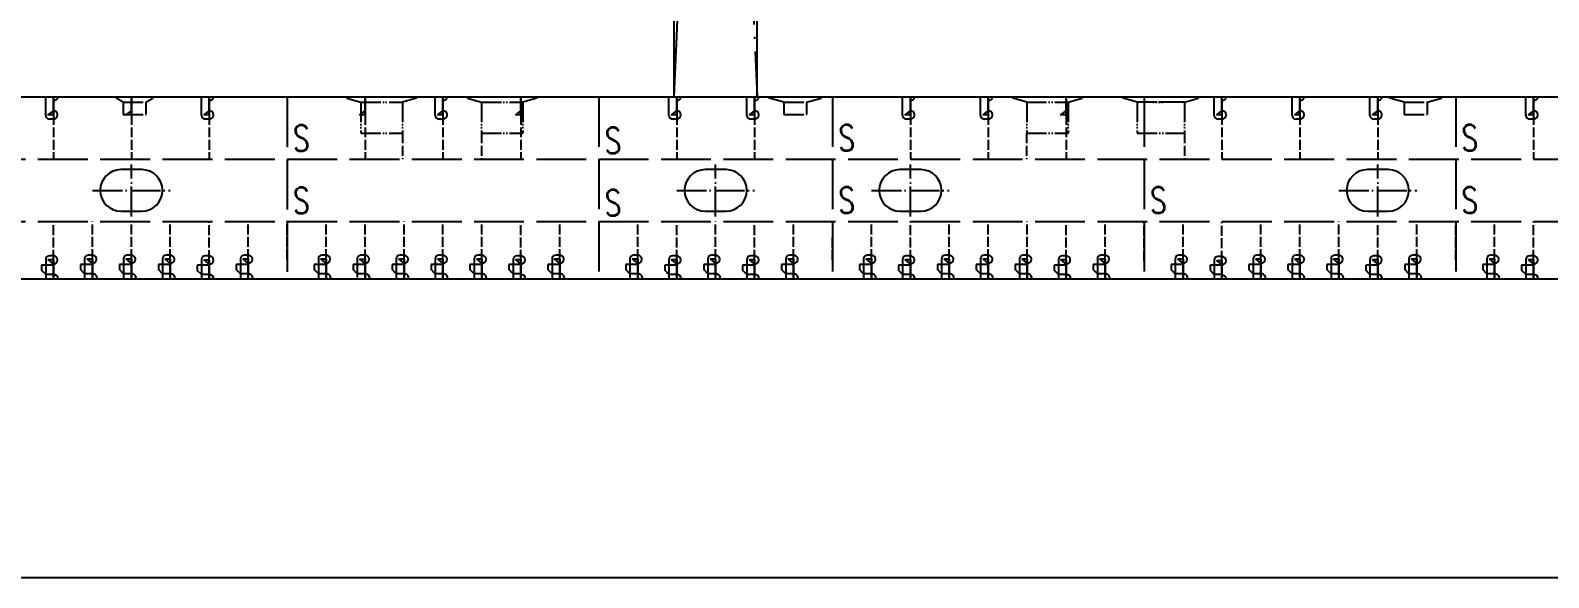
# Model space of a CAD drawing. Extents: x 373818 to 563892, y 592057 to 634257.
# Drawn here: x 502978 to 517595, y 602843 to 608110 of the extents above; entities that cross this region are included whole.
import ezdxf

# ---------------------------------------------------------------- set-up
doc = ezdxf.new("R2010")
doc.units = 0
doc.header["$LTSCALE"] = 40
doc.header["$MEASUREMENT"] = 0
for name, pattern in [('ACAD_ISO02W100', [15, 12, -3]), ('ACAD_ISO04W100', [30.5, 24, -3, 0.5, -3]), ('ACAD_ISO05W100', [34, 24, -3, 0.5, -3, 0.5, -3])]:
    doc.linetypes.add(name, pattern=pattern)
doc.layers.get('0').update_dxf_attribs({"linetype": 'CONTINUOUS'})
for name, color, linetype in [('01CONTINUOUS', 2, 'CONTINUOUS'), ('C-CEN', 4, 'ACAD_ISO04W100'), ('C-CON', 4, 'CONTINUOUS'), ('C-DAS', 4, 'ACAD_ISO02W100'), ('Y-CON', 2, 'CONTINUOUS'), ('Y-DAS', 2, 'ACAD_ISO02W100')]:
    doc.layers.add(name, color=color, linetype=linetype)
doc.styles.add('ROMANS', font='romans.shx', dxfattribs={"width": 0.75, "height": 250, "bigfont": 'hzdx.shx'})

# ---------------------------------------------------------------- blocks, each defined once
blk = doc.blocks.new('A$C3512239F')
at = {"color": 7, "linetype": 'Continuous'}
for p, q in [((475, 450), (275, 450)), ((275, 50), (475, 50))]:
    blk.add_line(p, q, dxfattribs=at)
at = {"color": 7, "linetype": 'ACAD_ISO04W100', "ltscale": 0.3}
for p, q in [((375, 0), (375, 500)), ((0, 250), (750, 250))]:
    blk.add_line(p, q, dxfattribs=at)
at = {"color": 7, "linetype": 'Continuous'}
for centre, start, end in [((275, 250), 90, 270), ((475, 250), 270, 90)]:
    blk.add_arc(centre, 200, start, end, dxfattribs=at)
blk = doc.blocks.new('A$C771200ED')
at = {"layer": 'C-CON', "linetype": 'ACAD_ISO05W100', "ltscale": 0.2}
for p, q in [((135, 350), (535, 350)), ((135, 50), (135, 350)), ((535, 50), (535, 350)), ((0, 12), (135, 50)), ((0, 12), (0, 0)), ((135, 50), (535, 50)), ((670, 12), (535, 50)), ((670, 12), (670, 0))]:
    blk.add_line(p, q, dxfattribs=at)

msp = doc.modelspace()

# ---------------------------------------------------------------- linework, layer by layer
at = {"color": 7, "ltscale": 0.2}
for p, q in [((503125.3, 607291.7), (503125.3, 607469.9)), ((504625.3, 607291.7), (504625.3, 607469.9)), ((506875.3, 607291.7), (506875.3, 607469.9)), ((509125.3, 607291.7), (509125.3, 607469.9)), ((509875.3, 607291.7), (509875.3, 607469.9)), ((511375.3, 607291.7), (511375.3, 607469.9)), ((512125.3, 607291.7), (512125.3, 607469.9)), ((514375.3, 607291.7), (514375.3, 607469.9)), ((515125.3, 607291.7), (515125.3, 607469.9)), ((515875.3, 607291.7), (515875.3, 607469.9)), ((517375.3, 607291.7), (517375.3, 607469.9)), ((503125.3, 605905.3), (503125.3, 605727.1)), ((503500.3, 605912), (503500.3, 605719.9)), ((503875.3, 605912), (503875.3, 605719.9)), ((504250.3, 605912), (504250.3, 605719.9)), ((504625.3, 605904.3), (504625.3, 605726.1)), ((505000.3, 605912), (505000.3, 605719.9)), ((505750.3, 605912), (505750.3, 605719.9)), ((506125.3, 605911.1), (506125.3, 605732.9)), ((506500.3, 605912), (506500.3, 605719.9)), ((506875.3, 605912), (506875.3, 605719.9)), ((507250.3, 605912), (507250.3, 605719.9)), ((507625.3, 605905.3), (507625.3, 605727.1)), ((508000.3, 605912), (508000.3, 605719.9)), ((508750.3, 605912), (508750.3, 605719.9)), ((509125.3, 605905.3), (509125.3, 605727.1)), ((509500.3, 605912), (509500.3, 605719.9)), ((509875.3, 605905.3), (509875.3, 605727.1)), ((510250.3, 605912), (510250.3, 605719.9)), ((511000.3, 605912), (511000.3, 605719.9)), ((511375.3, 605905.3), (511375.3, 605727.1)), ((511750.3, 605912), (511750.3, 605719.9)), ((512125.3, 605912), (512125.3, 605719.9)), ((512500.3, 605912), (512500.3, 605719.9)), ((512875.3, 605905.3), (512875.3, 605727.1)), ((513250.3, 605912), (513250.3, 605719.9)), ((514000.3, 605912), (514000.3, 605719.9)), ((514375.3, 605898.5), (514375.3, 605720.3)), ((514750.3, 605912), (514750.3, 605719.9)), ((515125.3, 605912), (515125.3, 605719.9)), ((515500.3, 605912), (515500.3, 605719.9)), ((515875.3, 605905.3), (515875.3, 605727.1)), ((516250.3, 605912), (516250.3, 605719.9)), ((517000.3, 605912), (517000.3, 605719.9)), ((517375.3, 605905.3), (517375.3, 605727.1)), ((503200.3, 605850.8), (503085.3, 605850.8)), ((503085.3, 605850.8), (503085.3, 605801.3)), ((503125.3, 605761.3), (503085.3, 605801.3)), ((503200.3, 605761.3), (503125.3, 605761.3)), ((503575.3, 605857.6), (503460.3, 605857.6)), ((503460.3, 605857.6), (503460.3, 605808)), ((503500.3, 605768), (503460.3, 605808)), ((503575.3, 605768), (503500.3, 605768)), ((503950.3, 605857.6), (503835.3, 605857.6)), ((503835.3, 605857.6), (503835.3, 605808)), ((503875.3, 605768), (503835.3, 605808)), ((503950.3, 605768), (503875.3, 605768)), ((504325.3, 605857.6), (504210.3, 605857.6)), ((504210.3, 605857.6), (504210.3, 605808)), ((504250.3, 605768), (504210.3, 605808)), ((504325.3, 605768), (504250.3, 605768)), ((504700.3, 605849.8), (504585.3, 605849.8)), ((504585.3, 605849.8), (504585.3, 605800.3)), ((504625.3, 605760.3), (504585.3, 605800.3)), ((504700.3, 605760.3), (504625.3, 605760.3)), ((505075.3, 605857.6), (504960.3, 605857.6)), ((504960.3, 605857.6), (504960.3, 605808)), ((505000.3, 605768), (504960.3, 605808)), ((505075.3, 605768), (505000.3, 605768)), ((505825.3, 605857.6), (505710.3, 605857.6)), ((505710.3, 605857.6), (505710.3, 605808)), ((505750.3, 605768), (505710.3, 605808)), ((505825.3, 605768), (505750.3, 605768)), ((506200.3, 605856.6), (506085.3, 605856.6)), ((506085.3, 605856.6), (506085.3, 605807.1)), ((506125.3, 605767.1), (506085.3, 605807.1)), ((506200.3, 605767.1), (506125.3, 605767.1)), ((506575.3, 605857.6), (506460.3, 605857.6)), ((506460.3, 605857.6), (506460.3, 605808)), ((506500.3, 605768), (506460.3, 605808)), ((506575.3, 605768), (506500.3, 605768)), ((506950.3, 605857.6), (506835.3, 605857.6)), ((506835.3, 605857.6), (506835.3, 605808)), ((506875.3, 605768), (506835.3, 605808)), ((506950.3, 605768), (506875.3, 605768)), ((507325.3, 605857.6), (507210.3, 605857.6)), ((507210.3, 605857.6), (507210.3, 605808)), ((507250.3, 605768), (507210.3, 605808)), ((507325.3, 605768), (507250.3, 605768)), ((507700.3, 605857.6), (507585.3, 605857.6)), ((507585.3, 605857.6), (507585.3, 605808)), ((507625.3, 605768), (507585.3, 605808)), ((507700.3, 605768), (507625.3, 605768)), ((508075.3, 605857.6), (507960.3, 605857.6)), ((507960.3, 605857.6), (507960.3, 605808)), ((508000.3, 605768), (507960.3, 605808)), ((508075.3, 605768), (508000.3, 605768)), ((508825.3, 605857.6), (508710.3, 605857.6)), ((508710.3, 605857.6), (508710.3, 605808)), ((508750.3, 605768), (508710.3, 605808)), ((508825.3, 605768), (508750.3, 605768)), ((509085.3, 605850.8), (509085.3, 605801.3)), ((509200.3, 605850.8), (509085.3, 605850.8)), ((509125.3, 605761.3), (509085.3, 605801.3)), ((509200.3, 605761.3), (509125.3, 605761.3)), ((509575.3, 605857.6), (509460.3, 605857.6)), ((509460.3, 605857.6), (509460.3, 605808)), ((509500.3, 605768), (509460.3, 605808)), ((509575.3, 605768), (509500.3, 605768)), ((509950.3, 605850.8), (509835.3, 605850.8)), ((509835.3, 605850.8), (509835.3, 605801.3)), ((509875.3, 605761.3), (509835.3, 605801.3)), ((509950.3, 605761.3), (509875.3, 605761.3)), ((510325.3, 605857.6), (510210.3, 605857.6)), ((510210.3, 605857.6), (510210.3, 605808)), ((510250.3, 605768), (510210.3, 605808)), ((510325.3, 605768), (510250.3, 605768)), ((511075.3, 605857.6), (510960.3, 605857.6)), ((510960.3, 605857.6), (510960.3, 605808)), ((511000.3, 605768), (510960.3, 605808)), ((511075.3, 605768), (511000.3, 605768)), ((511450.3, 605850.8), (511335.3, 605850.8)), ((511335.3, 605850.8), (511335.3, 605801.3)), ((511375.3, 605761.3), (511335.3, 605801.3)), ((511450.3, 605761.3), (511375.3, 605761.3)), ((511825.3, 605857.6), (511710.3, 605857.6)), ((511710.3, 605857.6), (511710.3, 605808)), ((511750.3, 605768), (511710.3, 605808)), ((511825.3, 605768), (511750.3, 605768)), ((512085.3, 605857.6), (512085.3, 605808)), ((512200.3, 605857.6), (512085.3, 605857.6)), ((512125.3, 605768), (512085.3, 605808)), ((512200.3, 605768), (512125.3, 605768)), ((512460.3, 605857.6), (512460.3, 605808)), ((512575.3, 605857.6), (512460.3, 605857.6)), ((512500.3, 605768), (512460.3, 605808)), ((512575.3, 605768), (512500.3, 605768)), ((512835.3, 605850.8), (512835.3, 605801.3)), ((512950.3, 605850.8), (512835.3, 605850.8)), ((512875.3, 605761.3), (512835.3, 605801.3)), ((512950.3, 605761.3), (512875.3, 605761.3)), ((513210.3, 605857.6), (513210.3, 605808)), ((513325.3, 605857.6), (513210.3, 605857.6)), ((513250.3, 605768), (513210.3, 605808)), ((513325.3, 605768), (513250.3, 605768)), ((513960.3, 605857.6), (513960.3, 605808)), ((514075.3, 605857.6), (513960.3, 605857.6)), ((514000.3, 605768), (513960.3, 605808)), ((514075.3, 605768), (514000.3, 605768)), ((514335.3, 605850.8), (514335.3, 605801.3)), ((514450.3, 605850.8), (514335.3, 605850.8)), ((514375.3, 605761.3), (514335.3, 605801.3)), ((514450.3, 605761.3), (514375.3, 605761.3)), ((514710.3, 605857.6), (514710.3, 605808)), ((514825.3, 605857.6), (514710.3, 605857.6)), ((514750.3, 605768), (514710.3, 605808)), ((514825.3, 605768), (514750.3, 605768)), ((515085.3, 605857.6), (515085.3, 605808)), ((515200.3, 605857.6), (515085.3, 605857.6)), ((515125.3, 605768), (515085.3, 605808)), ((515200.3, 605768), (515125.3, 605768)), ((515575.3, 605857.6), (515460.3, 605857.6)), ((515460.3, 605857.6), (515460.3, 605808)), ((515500.3, 605768), (515460.3, 605808)), ((515575.3, 605768), (515500.3, 605768)), ((515950.3, 605850.8), (515835.3, 605850.8)), ((515835.3, 605850.8), (515835.3, 605801.3)), ((515875.3, 605761.3), (515835.3, 605801.3)), ((515950.3, 605761.3), (515875.3, 605761.3)), ((516325.3, 605857.6), (516210.3, 605857.6)), ((516210.3, 605857.6), (516210.3, 605808)), ((516250.3, 605768), (516210.3, 605808)), ((516325.3, 605768), (516250.3, 605768)), ((517075.3, 605857.6), (516960.3, 605857.6)), ((516960.3, 605857.6), (516960.3, 605808)), ((517000.3, 605768), (516960.3, 605808)), ((517075.3, 605768), (517000.3, 605768)), ((517450.3, 605850.8), (517335.3, 605850.8)), ((517335.3, 605850.8), (517335.3, 605801.3)), ((517375.3, 605761.3), (517335.3, 605801.3)), ((517450.3, 605761.3), (517375.3, 605761.3))]:
    msp.add_line(p, q, dxfattribs=at)
for p, q in [((503200.3, 607256.7), (503160.3, 607256.7)), ((504700.3, 607256.7), (504660.3, 607256.7)), ((506950.3, 607256.7), (506910.3, 607256.7)), ((509200.3, 607256.7), (509160.3, 607256.7)), ((509950.3, 607256.7), (509910.3, 607256.7)), ((511450.3, 607256.7), (511410.3, 607256.7)), ((512200.3, 607256.7), (512160.3, 607256.7)), ((514450.3, 607256.7), (514410.3, 607256.7)), ((515200.3, 607256.7), (515160.3, 607256.7)), ((515950.3, 607256.7), (515910.3, 607256.7)), ((517450.3, 607256.7), (517410.3, 607256.7)), ((503200.3, 605940.3), (503160.3, 605940.3)), ((503575.3, 605947), (503535.3, 605947)), ((503950.3, 605947), (503910.3, 605947)), ((504325.3, 605947), (504285.3, 605947)), ((504700.3, 605939.3), (504660.3, 605939.3)), ((505075.3, 605947), (505035.3, 605947)), ((505825.3, 605947), (505785.3, 605947)), ((506200.3, 605946.1), (506160.3, 605946.1)), ((506575.3, 605947), (506535.3, 605947)), ((506950.3, 605947), (506910.3, 605947)), ((507325.3, 605947), (507285.3, 605947)), ((507700.3, 605940.3), (507660.3, 605940.3)), ((508075.3, 605947), (508035.3, 605947)), ((508825.3, 605947), (508785.3, 605947)), ((509200.3, 605940.3), (509160.3, 605940.3)), ((509575.3, 605947), (509535.3, 605947)), ((509950.3, 605940.3), (509910.3, 605940.3)), ((510325.3, 605947), (510285.3, 605947)), ((511075.3, 605947), (511035.3, 605947)), ((511450.3, 605940.3), (511410.3, 605940.3)), ((511825.3, 605947), (511785.3, 605947)), ((512200.3, 605947), (512160.3, 605947)), ((512575.3, 605947), (512535.3, 605947)), ((512950.3, 605940.3), (512910.3, 605940.3)), ((513325.3, 605947), (513285.3, 605947)), ((514075.3, 605947), (514035.3, 605947)), ((514450.3, 605933.5), (514410.3, 605933.5)), ((514825.3, 605947), (514785.3, 605947)), ((515200.3, 605947), (515160.3, 605947)), ((515575.3, 605947), (515535.3, 605947)), ((515950.3, 605940.3), (515910.3, 605940.3)), ((516325.3, 605947), (516285.3, 605947)), ((517075.3, 605947), (517035.3, 605947)), ((517450.3, 605940.3), (517410.3, 605940.3)), ((451450.3, 602843.3), (526450.3, 602843.3))]:
    msp.add_line(p, q)
for centre, start, end in [((503200.3, 607480.7), 270, 346.1274), ((504700.3, 607480.7), 270, 346.1274), ((506950.3, 607480.7), 270, 346.1274), ((509200.3, 607480.7), 270, 346.1274), ((509950.3, 607480.7), 270, 346.1274), ((511450.3, 607480.7), 270, 346.1274), ((512200.3, 607480.7), 270, 346.1274), ((514450.3, 607480.7), 270, 346.1274), ((515200.3, 607480.7), 270, 346.1274), ((515950.3, 607480.7), 270, 346.1274), ((517450.3, 607480.7), 270, 346.1274), ((503200.3, 605716.3), 360, 90), ((503575.3, 605723), 355.97755, 90), ((503950.3, 605723), 355.97755, 90), ((504325.3, 605723), 355.97755, 90), ((504700.3, 605715.3), 360, 90), ((505075.3, 605723), 355.97755, 90), ((505825.3, 605723), 355.97755, 90), ((506200.3, 605722.1), 360, 90), ((506575.3, 605723), 355.97755, 90), ((506950.3, 605723), 355.97755, 90), ((507325.3, 605723), 355.97755, 90), ((507700.3, 605716.3), 4.59882, 90), ((508075.3, 605723), 355.97755, 90), ((508825.3, 605723), 355.97755, 90), ((509200.3, 605716.3), 4.59882, 90), ((509575.3, 605723), 355.97755, 90), ((509950.3, 605716.3), 4.59882, 90), ((510325.3, 605723), 355.97755, 90), ((511075.3, 605723), 355.97755, 90), ((511450.3, 605716.3), 4.59882, 90), ((511825.3, 605723), 355.97755, 90), ((512200.3, 605723), 355.97755, 90), ((512575.3, 605723), 355.97755, 90), ((512950.3, 605716.3), 4.59882, 90), ((513325.3, 605723), 355.97755, 90), ((514075.3, 605723), 355.97755, 90), ((514450.3, 605709.5), 13.35242, 90), ((514825.3, 605723), 355.97755, 90), ((515200.3, 605723), 355.97755, 90), ((515575.3, 605723), 355.97755, 90), ((515950.3, 605716.3), 4.59882, 90), ((516325.3, 605723), 355.97755, 90), ((517075.3, 605723), 355.97755, 90), ((517450.3, 605716.3), 4.59882, 90)]:
    msp.add_arc(centre, 45, start, end, dxfattribs=at)
for centre, radius, start, end in [((503160.3, 607291.7), 35, 180, 270), ((503200.3, 607296.7), 40, 270, 90), ((504660.3, 607291.7), 35, 180, 270), ((504700.3, 607296.7), 40, 270, 90), ((506910.3, 607291.7), 35, 180, 270), ((506950.3, 607296.7), 40, 270, 90), ((509160.3, 607291.7), 35, 180, 270), ((509200.3, 607296.7), 40, 270, 90), ((509910.3, 607291.7), 35, 180, 270), ((509950.3, 607296.7), 40, 270, 90), ((511410.3, 607291.7), 35, 180, 270), ((511450.3, 607296.7), 40, 270, 90), ((512160.3, 607291.7), 35, 180, 270), ((512200.3, 607296.7), 40, 270, 90), ((514410.3, 607291.7), 35, 180, 270), ((514450.3, 607296.7), 40, 270, 90), ((515160.3, 607291.7), 35, 180, 270), ((515200.3, 607296.7), 40, 270, 90), ((515910.3, 607291.7), 35, 180, 270), ((515950.3, 607296.7), 40, 270, 90), ((517410.3, 607291.7), 35, 180, 270), ((517450.3, 607296.7), 40, 270, 90), ((503160.3, 605905.3), 35, 90, 180), ((503200.3, 605900.3), 40, 270, 90), ((503535.3, 605912), 35, 90, 180), ((503575.3, 605907), 40, 270, 90), ((503910.3, 605912), 35, 90, 180), ((503950.3, 605907), 40, 270, 90), ((504285.3, 605912), 35, 90, 180), ((504325.3, 605907), 40, 270, 90), ((504660.3, 605904.3), 35, 90, 180), ((504700.3, 605899.3), 40, 270, 90), ((505035.3, 605912), 35, 90, 180), ((505075.3, 605907), 40, 270, 90), ((505785.3, 605912), 35, 90, 180), ((505825.3, 605907), 40, 270, 90), ((506160.3, 605911.1), 35, 90, 180), ((506200.3, 605906.1), 40, 270, 90), ((506535.3, 605912), 35, 90, 180), ((506575.3, 605907), 40, 270, 90), ((506910.3, 605912), 35, 90, 180), ((506950.3, 605907), 40, 270, 90), ((507285.3, 605912), 35, 90, 180), ((507325.3, 605907), 40, 270, 90), ((507660.3, 605905.3), 35, 90, 180), ((507700.3, 605900.3), 40, 270, 90), ((508035.3, 605912), 35, 90, 180), ((508075.3, 605907), 40, 270, 90), ((508785.3, 605912), 35, 90, 180), ((508825.3, 605907), 40, 270, 90), ((509160.3, 605905.3), 35, 90, 180), ((509200.3, 605900.3), 40, 270, 90), ((509535.3, 605912), 35, 90, 180), ((509575.3, 605907), 40, 270, 90), ((509910.3, 605905.3), 35, 90, 180), ((509950.3, 605900.3), 40, 270, 90), ((510285.3, 605912), 35, 90, 180), ((510325.3, 605907), 40, 270, 90), ((511035.3, 605912), 35, 90, 180), ((511075.3, 605907), 40, 270, 90), ((511410.3, 605905.3), 35, 90, 180), ((511450.3, 605900.3), 40, 270, 90), ((511785.3, 605912), 35, 90, 180), ((511825.3, 605907), 40, 270, 90), ((512160.3, 605912), 35, 90, 180), ((512200.3, 605907), 40, 270, 90), ((512535.3, 605912), 35, 90, 180), ((512575.3, 605907), 40, 270, 90), ((512910.3, 605905.3), 35, 90, 180), ((512950.3, 605900.3), 40, 270, 90), ((513285.3, 605912), 35, 90, 180), ((513325.3, 605907), 40, 270, 90), ((514035.3, 605912), 35, 90, 180), ((514075.3, 605907), 40, 270, 90), ((514410.3, 605898.5), 35, 90, 180), ((514450.3, 605893.5), 40, 270, 90), ((514785.3, 605912), 35, 90, 180), ((514825.3, 605907), 40, 270, 90), ((515160.3, 605912), 35, 90, 180), ((515200.3, 605907), 40, 270, 90), ((515535.3, 605912), 35, 90, 180), ((515575.3, 605907), 40, 270, 90), ((515910.3, 605905.3), 35, 90, 180), ((515950.3, 605900.3), 40, 270, 90), ((516285.3, 605912), 35, 90, 180), ((516325.3, 605907), 40, 270, 90), ((517035.3, 605912), 35, 90, 180), ((517075.3, 605907), 40, 270, 90), ((517410.3, 605905.3), 35, 90, 180), ((517450.3, 605900.3), 40, 270, 90)]:
    msp.add_arc(centre, radius, start, end)
at = {"layer": '01CONTINUOUS'}
for p, q in [((450690.3, 607469.9), (526450.3, 607469.9)), ((451450.3, 607469.9), (526450.3, 607469.9)), ((455541.2, 605719.9), (524572.1, 605719.9))]:
    msp.add_line(p, q, dxfattribs=at)
msp.add_lwpolyline([(476450.3, 605719.9), (515850.3, 605719.9), (517850.3, 605719.9), (521100.3, 605719.9), (522983.4, 605719.9), (524350.3, 605719.9), (524553.2, 605719.9), (524570.9, 605719.9), (524780.5, 605720.4), (525187.7, 605723.5), (526024.6, 605739.5), (527600.3, 605799.5), (529546.3, 605939.1), (530850.3, 606079), (532788.3, 606356.4), (534100.3, 606585.7)], dxfattribs=at)
at = {"layer": 'C-CEN'}
for p, q in [((509175.3, 607469.9), (509175.3, 624969.9)), ((509175.3, 607469.9), (509975.3, 624969.9)), ((509175.3, 624969.9), (509975.3, 607469.9)), ((509975.3, 607469.9), (509975.3, 624969.9))]:
    msp.add_line(p, q, dxfattribs=at)
at = {"layer": 'C-CON', "linetype": 'ACAD_ISO05W100', "ltscale": 0.2}
for p, q in [((503805.3, 607469.9), (503805.3, 607457.9)), ((503805.3, 607469.9), (503805.3, 607457.9)), ((503870.3, 607419.9), (503805.3, 607457.9)), ((503870.3, 607419.9), (503805.3, 607457.9)), ((503870.3, 607419.9), (504090.3, 607419.9)), ((503870.3, 607419.9), (504090.3, 607419.9)), ((503870.3, 607419.9), (503870.3, 607299.9)), ((504090.3, 607419.9), (504155.3, 607457.9)), ((504090.3, 607419.9), (504155.3, 607457.9)), ((504090.3, 607419.9), (504090.3, 607299.9)), ((504155.3, 607469.9), (504155.3, 607457.9)), ((504155.3, 607469.9), (504155.3, 607457.9)), ((510091.7, 607457.9), (510091.7, 607469.9)), ((510231.7, 607419.9), (510091.7, 607457.9)), ((510231.7, 607419.9), (510231.7, 607299.9)), ((510231.7, 607419.9), (510451.7, 607419.9)), ((510451.7, 607419.9), (510591.7, 607457.9)), ((510451.7, 607419.9), (510451.7, 607299.9)), ((510591.7, 607457.9), (510591.7, 607469.9)), ((512435.3, 607457.9), (512435.3, 607469.9)), ((512435.3, 607457.9), (512435.3, 607469.9)), ((512570.3, 607419.9), (512435.3, 607457.9)), ((512570.3, 607419.9), (512435.3, 607457.9)), ((512570.3, 607419.9), (512570.3, 607119.9)), ((512570.3, 607419.9), (512970.3, 607419.9)), ((512570.3, 607419.9), (512570.3, 607119.9)), ((512570.3, 607419.9), (512970.3, 607419.9)), ((512970.3, 607419.9), (513105.3, 607457.9)), ((512970.3, 607419.9), (513105.3, 607457.9)), ((512970.3, 607419.9), (512970.3, 607119.9)), ((512970.3, 607419.9), (512970.3, 607119.9)), ((513105.3, 607457.9), (513105.3, 607469.9)), ((513105.3, 607457.9), (513105.3, 607469.9)), ((513500.3, 607457.9), (513500.3, 607469.9)), ((513500.3, 607457.9), (513500.3, 607469.9)), ((513635.3, 607419.9), (513500.3, 607457.9)), ((513635.3, 607419.9), (513500.3, 607457.9)), ((513635.3, 607419.9), (513635.3, 607119.9)), ((514090.3, 607419.9), (513635.3, 607419.9)), ((513635.3, 607419.9), (513635.3, 607119.9)), ((514035.3, 607419.9), (513635.3, 607419.9)), ((514090.3, 607419.9), (514225.3, 607457.9)), ((514090.3, 607419.9), (514225.3, 607457.9)), ((514090.3, 607419.9), (514090.3, 607119.9)), ((514225.3, 607457.9), (514225.3, 607469.9)), ((514225.3, 607457.9), (514225.3, 607469.9)), ((516064.8, 607457.9), (516064.8, 607469.9)), ((516204.8, 607419.9), (516064.8, 607457.9)), ((516204.8, 607419.9), (516204.8, 607299.9)), ((516204.8, 607419.9), (516424.8, 607419.9)), ((516424.8, 607419.9), (516564.8, 607457.9)), ((516424.8, 607419.9), (516424.8, 607299.9)), ((516564.8, 607457.9), (516564.8, 607469.9)), ((503870.3, 607299.9), (504090.3, 607299.9)), ((510231.7, 607299.9), (510451.7, 607299.9)), ((516204.8, 607299.9), (516424.8, 607299.9)), ((512570.3, 607119.9), (512970.3, 607119.9)), ((512570.3, 607119.9), (512970.3, 607119.9)), ((513635.3, 607119.9), (514090.3, 607119.9))]:
    msp.add_line(p, q, dxfattribs=at)
at = {"layer": 'C-DAS'}
for p, q in [((451450.3, 606869.9), (532450.3, 606869.9)), ((451450.3, 606269.9), (527200.3, 606269.9))]:
    msp.add_line(p, q, dxfattribs=at)
at = {"layer": 'Y-CON'}
for p, q in [((503200.3, 607296.7), (503200.3, 607469.9)), ((503950.3, 607296.7), (503950.3, 607469.9)), ((504700.3, 607296.7), (504700.3, 607469.9)), ((506200.3, 607296.7), (506200.3, 607469.9)), ((506950.3, 607296.7), (506950.3, 607469.9)), ((507700.3, 607296.7), (507700.3, 607469.9)), ((509200.3, 607296.7), (509200.3, 607469.9)), ((509950.3, 607296.7), (509950.3, 607469.9)), ((511450.3, 607296.7), (511450.3, 607469.9)), ((512200.3, 607296.7), (512200.3, 607469.9)), ((512950.3, 607296.7), (512950.3, 607469.9)), ((514450.3, 607296.7), (514450.3, 607469.9)), ((515200.3, 607296.7), (515200.3, 607469.9)), ((515950.3, 607296.7), (515950.3, 607469.9)), ((517450.3, 607296.7), (517450.3, 607469.9)), ((503200.3, 605900.3), (503200.3, 605720.3)), ((503575.3, 605907), (503575.3, 605719.9)), ((503950.3, 605907), (503950.3, 605719.9)), ((504325.3, 605907), (504325.3, 605719.9)), ((504700.3, 605899.3), (504700.3, 605719.3)), ((505075.3, 605907), (505075.3, 605719.9)), ((505825.3, 605907), (505825.3, 605719.9)), ((506200.3, 605906.1), (506200.3, 605726.1)), ((506575.3, 605907), (506575.3, 605719.9)), ((506950.3, 605907), (506950.3, 605719.9)), ((507325.3, 605907), (507325.3, 605719.9)), ((507700.3, 605900.3), (507700.3, 605720.3)), ((508075.3, 605907), (508075.3, 605719.9)), ((508825.3, 605907), (508825.3, 605719.9)), ((509200.3, 605900.3), (509200.3, 605720.3)), ((509575.3, 605907), (509575.3, 605719.9)), ((509950.3, 605900.3), (509950.3, 605720.3)), ((510325.3, 605907), (510325.3, 605719.9)), ((511075.3, 605907), (511075.3, 605719.9)), ((511450.3, 605900.3), (511450.3, 605720.3)), ((511825.3, 605907), (511825.3, 605719.9)), ((512200.3, 605907), (512200.3, 605719.9)), ((512575.3, 605907), (512575.3, 605719.9)), ((512950.3, 605900.3), (512950.3, 605720.3)), ((513325.3, 605907), (513325.3, 605719.9)), ((514075.3, 605907), (514075.3, 605719.9)), ((514450.3, 605893.5), (514450.3, 605719.9)), ((514825.3, 605907), (514825.3, 605719.9)), ((515200.3, 605907), (515200.3, 605719.9)), ((515575.3, 605907), (515575.3, 605719.9)), ((515950.3, 605900.3), (515950.3, 605720.3)), ((516325.3, 605907), (516325.3, 605719.9)), ((517075.3, 605907), (517075.3, 605719.9)), ((517450.3, 605900.3), (517450.3, 605720.3))]:
    msp.add_line(p, q, dxfattribs=at)
for points in [[(503200.3, 607469.9), (503200.3, 607296.7), (503150.3, 607296.7), (503200.3, 607336.7)], [(503950.3, 607469.9), (503950.3, 607296.7), (503900.3, 607296.7), (503950.3, 607336.7)], [(504700.3, 607469.9), (504700.3, 607296.7), (504650.3, 607296.7), (504700.3, 607336.7)], [(506200.3, 607469.9), (506200.3, 607296.7), (506150.3, 607296.7), (506200.3, 607336.7)], [(506950.3, 607469.9), (506950.3, 607296.7), (506900.3, 607296.7), (506950.3, 607336.7)], [(507700.3, 607469.9), (507700.3, 607296.7), (507650.3, 607296.7), (507700.3, 607336.7)], [(509200.3, 607469.9), (509200.3, 607296.7), (509150.3, 607296.7), (509200.3, 607336.7)], [(509950.3, 607469.9), (509950.3, 607296.7), (509900.3, 607296.7), (509950.3, 607336.7)], [(511450.3, 607469.9), (511450.3, 607296.7), (511400.3, 607296.7), (511450.3, 607336.7)], [(512200.3, 607469.9), (512200.3, 607296.7), (512150.3, 607296.7), (512200.3, 607336.7)], [(512950.3, 607469.9), (512950.3, 607296.7), (512900.3, 607296.7), (512950.3, 607336.7)], [(514450.3, 607469.9), (514450.3, 607296.7), (514400.3, 607296.7), (514450.3, 607336.7)], [(515200.3, 607469.9), (515200.3, 607296.7), (515150.3, 607296.7), (515200.3, 607336.7)], [(515950.3, 607469.9), (515950.3, 607296.7), (515900.3, 607296.7), (515950.3, 607336.7)], [(517450.3, 607469.9), (517450.3, 607296.7), (517400.3, 607296.7), (517450.3, 607336.7)], [(503200.3, 605720.3), (503200.3, 605900.3), (503150.3, 605900.3), (503200.3, 605860.3)], [(503575.3, 605727), (503575.3, 605907), (503525.3, 605907), (503575.3, 605867)], [(503950.3, 605727), (503950.3, 605907), (503900.3, 605907), (503950.3, 605867)], [(504325.3, 605727), (504325.3, 605907), (504275.3, 605907), (504325.3, 605867)], [(504700.3, 605721.2), (504700.3, 605899.3), (504650.3, 605899.3), (504700.3, 605859.3)], [(505075.3, 605727), (505075.3, 605907), (505025.3, 605907), (505075.3, 605867)], [(505825.3, 605727), (505825.3, 605907), (505775.3, 605907), (505825.3, 605867)], [(506200.3, 605726.1), (506200.3, 605906.1), (506150.3, 605906.1), (506200.3, 605866.1)], [(506575.3, 605727), (506575.3, 605907), (506525.3, 605907), (506575.3, 605867)], [(506950.3, 605727), (506950.3, 605907), (506900.3, 605907), (506950.3, 605867)], [(507325.3, 605727), (507325.3, 605907), (507275.3, 605907), (507325.3, 605867)], [(507700.3, 605720.3), (507700.3, 605900.3), (507650.3, 605900.3), (507700.3, 605860.3)], [(508075.3, 605727), (508075.3, 605907), (508025.3, 605907), (508075.3, 605867)], [(508825.3, 605727), (508825.3, 605907), (508775.3, 605907), (508825.3, 605867)], [(509200.3, 605720.3), (509200.3, 605900.3), (509150.3, 605900.3), (509200.3, 605860.3)], [(509575.3, 605727), (509575.3, 605907), (509525.3, 605907), (509575.3, 605867)], [(509950.3, 605720.3), (509950.3, 605900.3), (509900.3, 605900.3), (509950.3, 605860.3)], [(510325.3, 605727), (510325.3, 605907), (510275.3, 605907), (510325.3, 605867)], [(511075.3, 605727), (511075.3, 605907), (511025.3, 605907), (511075.3, 605867)], [(511450.3, 605720.3), (511450.3, 605900.3), (511400.3, 605900.3), (511450.3, 605860.3)], [(511825.3, 605727), (511825.3, 605907), (511775.3, 605907), (511825.3, 605867)], [(512200.3, 605727), (512200.3, 605907), (512150.3, 605907), (512200.3, 605867)], [(512575.3, 605727), (512575.3, 605907), (512525.3, 605907), (512575.3, 605867)], [(512950.3, 605720.3), (512950.3, 605900.3), (512900.3, 605900.3), (512950.3, 605860.3)], [(513325.3, 605727), (513325.3, 605907), (513275.3, 605907), (513325.3, 605867)], [(514075.3, 605727), (514075.3, 605907), (514025.3, 605907), (514075.3, 605867)], [(514450.3, 605719.9), (514450.3, 605893.5), (514400.3, 605893.5), (514450.3, 605853.5)], [(514825.3, 605727), (514825.3, 605907), (514775.3, 605907), (514825.3, 605867)], [(515200.3, 605727), (515200.3, 605907), (515150.3, 605907), (515200.3, 605867)], [(515575.3, 605727), (515575.3, 605907), (515525.3, 605907), (515575.3, 605867)], [(515950.3, 605720.3), (515950.3, 605900.3), (515900.3, 605900.3), (515950.3, 605860.3)], [(516325.3, 605727), (516325.3, 605907), (516275.3, 605907), (516325.3, 605867)], [(517075.3, 605727), (517075.3, 605907), (517025.3, 605907), (517075.3, 605867)], [(517450.3, 605720.3), (517450.3, 605900.3), (517400.3, 605900.3), (517450.3, 605860.3)]]:
    msp.add_lwpolyline(points, dxfattribs=at)
at = {"layer": 'Y-DAS'}
for p, q in [((505450.3, 607466.4), (505450.3, 605719.9)), ((508450.3, 607469.9), (508450.3, 605719.9)), ((510700.3, 607469.9), (510700.3, 605719.9)), ((513700.3, 607469.9), (513700.3, 605719.9)), ((516700.3, 607469.9), (516700.3, 605719.9))]:
    msp.add_line(p, q, dxfattribs=at)
at = {"layer": 'Y-DAS', "ltscale": 0.2}
for p, q in [((503200.3, 607296.7), (503200.3, 606869.9)), ((503950.3, 607296.7), (503950.3, 606869.9)), ((504700.3, 607296.7), (504700.3, 606869.9)), ((506200.3, 607296.7), (506200.3, 606869.9)), ((506950.3, 607296.7), (506950.3, 606869.9)), ((507700.3, 607296.7), (507700.3, 606869.9)), ((509200.3, 607296.7), (509200.3, 606869.9)), ((509950.3, 607296.7), (509950.3, 606869.9)), ((511450.3, 607296.7), (511450.3, 606869.9)), ((512200.3, 607296.7), (512200.3, 606869.9)), ((512950.3, 607296.7), (512950.3, 606869.9)), ((514450.3, 607296.7), (514450.3, 606869.9)), ((515200.3, 607296.7), (515200.3, 606869.9)), ((515950.3, 607296.7), (515950.3, 606869.9)), ((517450.3, 607296.7), (517450.3, 606869.9)), ((506560.3, 607119.9), (506560.3, 606869.9)), ((507320.3, 607119.9), (507320.3, 606869.9)), ((512568.6, 607119.9), (512568.6, 606869.9)), ((514088.6, 607119.9), (514088.6, 606869.9)), ((503200.3, 605900.3), (503200.3, 606271.5)), ((503575.3, 605907), (503575.3, 606269.9)), ((503950.3, 605907), (503950.3, 606269.9)), ((504325.3, 605907), (504325.3, 606269.9)), ((504700.3, 605899.3), (504700.3, 606270.5)), ((505075.3, 605907), (505075.3, 606269.9)), ((505450.3, 605906.1), (505450.3, 606277.3)), ((505825.3, 605907), (505825.3, 606269.9)), ((506200.3, 605906.1), (506200.3, 606277.3)), ((506575.3, 605907), (506575.3, 606269.9)), ((506950.3, 605907), (506950.3, 606269.9)), ((507325.3, 605907), (507325.3, 606269.9)), ((507700.3, 605900.3), (507700.3, 606271.5)), ((508075.3, 605907), (508075.3, 606269.9)), ((508825.3, 605907), (508825.3, 606269.9)), ((509200.3, 605900.3), (509200.3, 606271.5)), ((509575.3, 605907), (509575.3, 606269.9)), ((509950.3, 605900.3), (509950.3, 606271.5)), ((510325.3, 605907), (510325.3, 606269.9)), ((511075.3, 605907), (511075.3, 606269.9)), ((511450.3, 605900.3), (511450.3, 606271.5)), ((511825.3, 605907), (511825.3, 606269.9)), ((512200.3, 605907), (512200.3, 606269.9)), ((512575.3, 605907), (512575.3, 606269.9)), ((512950.3, 605900.3), (512950.3, 606271.5)), ((513325.3, 605907), (513325.3, 606269.9)), ((513700.3, 605893.5), (513700.3, 606264.7)), ((514075.3, 605907), (514075.3, 606269.9)), ((514450.3, 605893.5), (514450.3, 606264.7)), ((514825.3, 605907), (514825.3, 606269.9)), ((515200.3, 605907), (515200.3, 606269.9)), ((515575.3, 605907), (515575.3, 606269.9)), ((515950.3, 605900.3), (515950.3, 606271.5)), ((516325.3, 605907), (516325.3, 606269.9)), ((516700.3, 605900.3), (516700.3, 606271.5)), ((517075.3, 605907), (517075.3, 606269.9)), ((517450.3, 605900.3), (517450.3, 606271.5)), ((510700.3, 605900.3), (510700.3, 606121.5))]:
    msp.add_line(p, q, dxfattribs=at)

# ---------------------------------------------------------------- block references
at = {"xscale": -1}
for p, rotation in [((506025.3, 607469.9), 180), ((506025.3, 607469.9), 180.0000000000089), ((506025.3, 607469.9), 180.0000000000089), ((507185.3, 607469.9), 180), ((507185.3, 607469.9), 180.0000000000089), ((507185.3, 607469.9), 180.0000000000089)]:
    msp.add_blockref('A$C771200ED', p, dxfattribs=dict(at, rotation=rotation))
at = {"layer": 'C-CON'}
for p in [(503575.3, 606319.9), (509200.3, 606319.9), (511075.3, 606319.9), (515575.3, 606319.9)]:
    msp.add_blockref('A$C3512239F', p, dxfattribs=at)

# ---------------------------------------------------------------- texts
at = {"char_height": 250, "width": 4189.533, "attachment_point": 1, "style": 'ROMANS'}
for insert in [(505506, 607196.3), (505506, 607196.3), (508506, 607174.9), (508506, 607174.9), (510756, 607199.9), (510756, 607199.9), (516756, 607199.9), (505506, 606596.3), (505506, 606596.3), (508506, 606574.9), (508506, 606574.9), (510756, 606599.9), (510756, 606599.9), (513756, 606599.9), (513756, 606599.9), (516756, 606599.9), (516756, 606599.9)]:
    msp.add_mtext('S', dxfattribs=dict(at, insert=insert))

doc.saveas('drawing.dxf')
